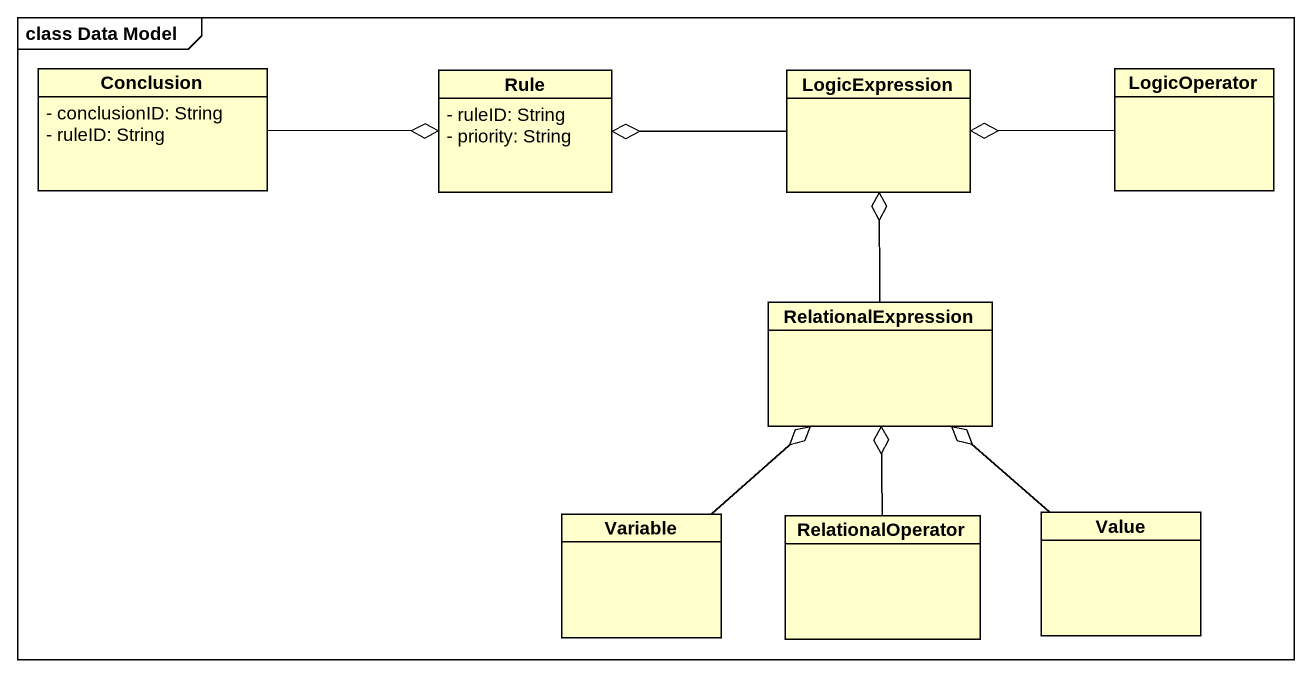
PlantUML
@startuml
mainframe class Data Model
hide circle
hide empty members
skinparam classAttributeIconSize 0
class Conclusion {
  - conclusionID: String
  - ruleID: String
}
class Rule {
  - ruleID: String
  - priority: String
}
class LogicExpression
class LogicOperator
class RelationalExpression
class Variable
class RelationalOperator
class Value
Conclusion -right-o Rule
LogicExpression -left-o Rule
LogicOperator -left-o LogicExpression
RelationalExpression -up-o LogicExpression
Variable -up-o RelationalExpression
RelationalOperator -up-o RelationalExpression
Value -up-o RelationalExpression
@enduml
